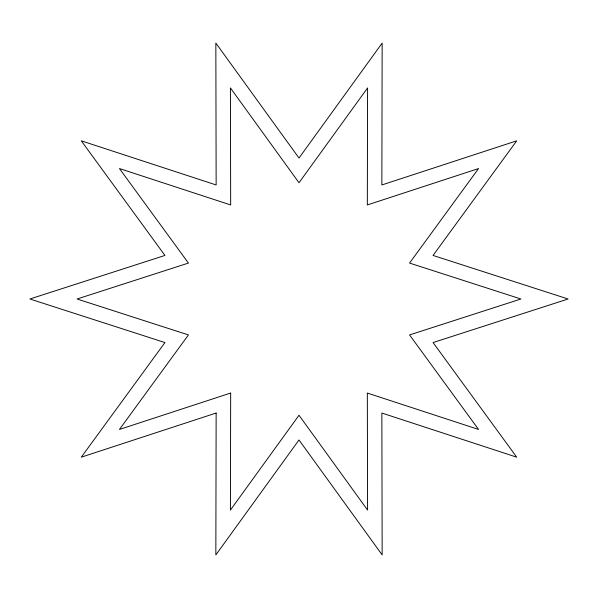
<?xml version="1.0" encoding="UTF-8"?>
<svg xmlns="http://www.w3.org/2000/svg" width="598" height="598" viewBox="0 0 598 598"><rect width="100%" height="100%" fill="white"/><g stroke="black" fill="none" stroke-linecap="round" stroke-linejoin="round"><path stroke-width="0.9" d="M216.147 413.039L215.841 554.929L299 439.956L382.159 554.929L381.853 413.039L516.709 457.171L433.057 342.557L568.1 299L433.057 255.443L516.709 140.829L381.853 184.961L382.159 43.071L299 158.044L215.841 43.071L216.147 184.961L81.291 140.829L164.943 255.443L29.9 299L164.943 342.557L81.291 457.171L216.147 413.039M230.671 393.05L230.417 510.072L299 415.251L367.583 510.072L367.329 393.05L478.55 429.446L409.563 334.925L520.933 299L409.563 263.075L478.55 168.554L367.329 204.95L367.583 87.928L299 182.749L230.417 87.928L230.671 204.95L119.451 168.554L188.437 263.075L77.067 299L188.437 334.925L119.451 429.446L230.671 393.05"/></g></svg>
